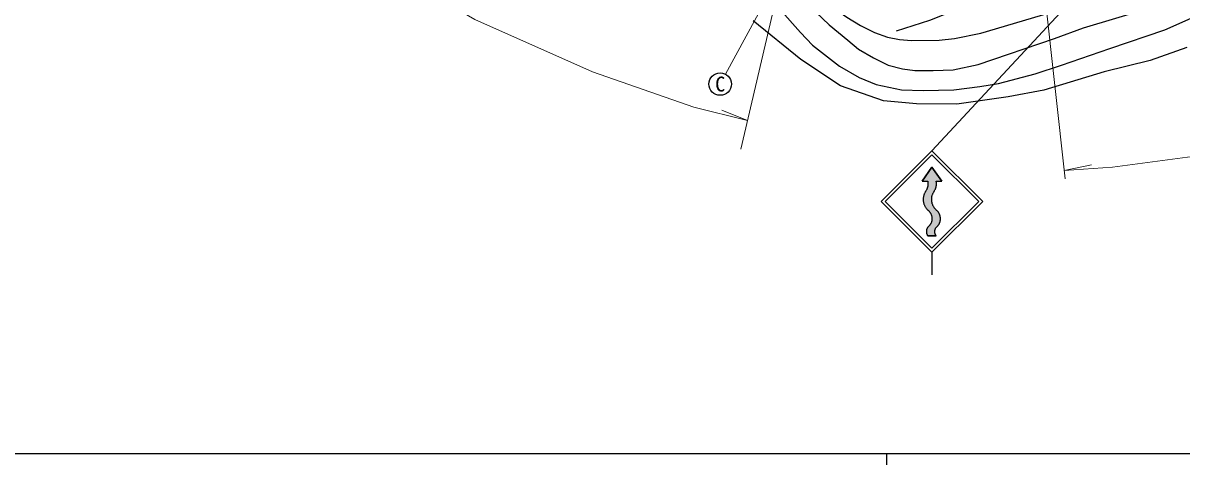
# Model space of a CAD drawing. Units: millimetres at full size, sheet at 1:1000; details may follow other scales. Extents: x 40000 to 680000, y 20000 to 380000.
# Drawn here: x 91446 to 194202, y 204000 to 243210 of the extents above; entities that cross this region are included whole.
import ezdxf
from ezdxf.enums import TextEntityAlignment as Align

# ---------------------------------------------------------------- set-up
doc = ezdxf.new("R2010")
doc.units = ezdxf.units.MM
doc.header["$LTSCALE"] = 1000
for name, color, linetype, lineweight in [('M-BGD', 7, 'Continuous', 25), ('M-STR-HTXT', 7, 'Continuous', 13), ('M-STR-STRC', 7, 'Continuous', 25), ('M-TTL-BAND', 7, 'Continuous', 25)]:
    doc.layers.add(name, color=color, linetype=linetype, lineweight=lineweight)
doc.styles.add('ＭＳ ゴシック', font='')
doc.styles.get('ＭＳ ゴシック').set_extended_font_data('MS Gothic')

msp = doc.modelspace()

# ---------------------------------------------------------------- hatches: boundary and pattern name
at = {"layer": 'M-STR-STRC'}
msp.add_hatch(color=256, dxfattribs=at).paths.add_polyline_path([(172017, 227534), (172017, 227585), (172019, 227637), (172023, 227688), (172029, 227739), (172036, 227789), (172046, 227840), (172058, 227889), (172072, 227939), (172088, 227988), (172106, 228036), (172125, 228083), (172146, 228130), (172170, 228175), (172195, 228220), (172221, 228264), (172232, 228280), (172258, 228320), (172282, 228360), (172304, 228401), (172325, 228443), (172345, 228486), (172362, 228529), (172378, 228573), (172392, 228618), (172405, 228663), (172415, 228709), (172424, 228755), (172431, 228801), (172436, 228848), (172439, 228895), (172441, 228941), (172440, 228988), (172438, 229035), (172434, 229082), (172428, 229128), (172420, 229175), (172419, 229180), (172919, 229180), (172044, 230430), (171169, 229180), (171669, 229180), (171677, 229134), (171684, 229087), (171688, 229040), (171690, 228994), (171691, 228947), (171690, 228900), (171687, 228853), (171682, 228807), (171675, 228760), (171666, 228714), (171656, 228668), (171644, 228623), (171630, 228578), (171614, 228534), (171597, 228491), (171578, 228448), (171557, 228406), (171535, 228364), (171511, 228324), (171485, 228285), (171482, 228280), (171455, 228237), (171429, 228193), (171405, 228147), (171383, 228101), (171363, 228054), (171344, 228006), (171328, 227957), (171313, 227908), (171301, 227859), (171290, 227808), (171281, 227758), (171275, 227707), (171270, 227656), (171267, 227605), (171267, 227554), (171268, 227502), (171271, 227451), (171277, 227400), (171284, 227349), (171293, 227299), (171305, 227249), (171318, 227200), (171333, 227151), (171350, 227102), (171369, 227055), (171390, 227008), (171413, 226962), (171437, 226917), (171463, 226873), (171491, 226830), (171521, 226788), (171552, 226747), (171585, 226708), (171619, 226670), (171655, 226633), (171669, 226619), (171699, 226595), (171727, 226570), (171755, 226544), (171782, 226517), (171807, 226489), (171831, 226461), (171854, 226431), (171876, 226400), (171897, 226368), (171917, 226336), (171935, 226303), (171952, 226269), (171967, 226235), (171981, 226200), (171994, 226164), (172005, 226128), (172015, 226092), (172024, 226055), (172031, 226018), (172037, 225980), (172041, 225943), (172043, 225905), (172045, 225867), (172044, 225830), (172042, 225792), (172039, 225754), (172034, 225717), (172028, 225679), (172020, 225642), (172011, 225606), (172001, 225569), (171989, 225534), (171975, 225498), (171961, 225464), (171945, 225429), (171927, 225396), (171908, 225363), (171888, 225331), (171867, 225300), (171845, 225269), (171821, 225240), (171796, 225211), (171770, 225184), (171744, 225157), (171716, 225132), (171687, 225108), (171669, 225094), (171655, 225073), (171641, 225052), (171628, 225030), (171616, 225007), (171605, 224984), (171595, 224961), (171586, 224937), (171577, 224913), (171570, 224889), (171564, 224864), (171558, 224839), (171554, 224814), (171550, 224789), (171548, 224763), (171546, 224738), (171546, 224712), (171546, 224687), (171548, 224661), (171550, 224636), (171554, 224611), (171558, 224586), (171564, 224561), (171570, 224536), (171578, 224512), (171586, 224488), (171595, 224464), (171606, 224441), (171617, 224418), (171629, 224395), (171642, 224373), (171656, 224352), (171669, 224332), (172420, 224332), (172398, 224361), (172373, 224403), (172351, 224446), (172332, 224491), (172318, 224537), (172306, 224584), (172299, 224632), (172295, 224681), (172295, 224729), (172299, 224778), (172307, 224826), (172318, 224873), (172333, 224919), (172352, 224964), (172374, 225007), (172400, 225048), (172420, 225076), (172450, 225100), (172478, 225126), (172506, 225153), (172533, 225180), (172559, 225209), (172583, 225239), (172606, 225270), (172629, 225301), (172649, 225334), (172669, 225367), (172687, 225401), (172704, 225435), (172719, 225471), (172733, 225507), (172746, 225543), (172757, 225580), (172767, 225617), (172775, 225655), (172782, 225693), (172788, 225731), (172791, 225769), (172794, 225808), (172795, 225846), (172794, 225885), (172792, 225923), (172788, 225961), (172783, 226000), (172776, 226038), (172768, 226075), (172758, 226113), (172747, 226149), (172734, 226186), (172720, 226222), (172705, 226257), (172688, 226292), (172670, 226326), (172651, 226359), (172630, 226392), (172608, 226423), (172585, 226454), (172560, 226484), (172535, 226513), (172508, 226540), (172480, 226567), (172451, 226593), (172422, 226617), (172419, 226620), (172382, 226656), (172348, 226693), (172314, 226732), (172282, 226772), (172252, 226814), (172224, 226856), (172197, 226900), (172172, 226945), (172148, 226990), (172127, 227037), (172107, 227084), (172089, 227132), (172073, 227181), (172059, 227230), (172047, 227280), (172037, 227330), (172029, 227381), (172023, 227432), (172019, 227483)])

# ---------------------------------------------------------------- linework, layer by layer
at = {"layer": 'M-BGD'}
for points in [[(102183, 273857), (106943, 273084), (109863, 272395), (115200, 270392), (117323, 269369), (119629, 268040), (121469, 266784), (123411, 265386), (125470, 263813), (126685, 262771), (130828, 259366), (133739, 257146), (136254, 255419), (138366, 254090), (141907, 252391), (144558, 251421), (148315, 250185), (151048, 249046), (155140, 246964), (158529, 244491), (160379, 242369), (161460, 241242)], [(153248, 252516), (155308, 251218), (159122, 248088), (163138, 244684), (164502, 243747), (165691, 242993), (166957, 242387), (168103, 241967), (169152, 241772), (170232, 241681), (172686, 241689), (174055, 241834), (176372, 242334), (182458, 244137), (193198, 247392), (195763, 248366), (197380, 249261), (199744, 250991), (202733, 254062)], [(195564, 253429), (192650, 251563), (191298, 250708), (189632, 250092), (188655, 249793), (187212, 249458), (184854, 248811), (183073, 248219), (179419, 246661), (176606, 245365), (171814, 243449), (168870, 242492)], [(161148, 244736), (162919, 243061), (164580, 241694), (165532, 240901), (166867, 240128), (168166, 239494), (169436, 239154), (170528, 238999), (172162, 238999), (173933, 239073), (176141, 239550), (182901, 241852), (185477, 242808), (194079, 245385)], [(161460, 241242), (163850, 239405), (165576, 238374), (167101, 237752), (169330, 237293), (171276, 237233), (173976, 237294), (176280, 237587), (177948, 237863), (181204, 238725), (183538, 239476), (187812, 240963), (192708, 242604), (195302, 243772)], [(194637, 241042), (191382, 239890), (187306, 238883), (181969, 237263), (178808, 236659), (174251, 236009), (170658, 236046), (167744, 236328), (163921, 237637), (160418, 239970), (156178, 243427)]]:
    msp.add_lwpolyline(points, dxfattribs=at)
at = {"layer": 'M-STR-HTXT'}
for p, q in [((162570, 255055), (153739, 238684)), ((160363, 254672), (155096, 232014)), ((193253, 254746), (172045, 231881)), ((181252, 252973), (183860, 229384)), ((155692, 234578), (153411, 235487)), ((183778, 230127), (186181, 230630))]:
    msp.add_line(p, q, dxfattribs=at)
for points in [[(90739, 279918), (93888, 275817), (100751, 267658), (111941, 257356), (122309, 248891), (131511, 243530), (141936, 238883), (150937, 235740), (155692, 234578)], [(183778, 230127), (188058, 230413), (195579, 231417), (274280, 245809), (283199, 247614)]]:
    msp.add_lwpolyline(points, dxfattribs=at)
at = {"layer": 'M-STR-STRC'}
for p, q in [((167545, 227381), (172045, 231881)), ((167899, 227381), (172045, 231528)), ((176546, 227381), (172045, 231881)), ((176192, 227381), (172045, 231528)), ((171169, 229180), (172044, 230430)), ((172044, 230430), (172919, 229180)), ((171169, 229180), (171669, 229180)), ((172419, 229180), (172919, 229180)), ((167545, 227381), (172045, 222881)), ((167899, 227381), (172045, 223234)), ((172045, 223234), (176192, 227381)), ((172046, 222881), (176546, 227381)), ((172420, 224332), (171669, 224332)), ((172045, 222881), (172045, 220881))]:
    msp.add_line(p, q, dxfattribs=at)
msp.add_lwpolyline([(172044, 230430), (171169, 229180), (171669, 229180), (171677, 229134), (171684, 229087), (171688, 229040), (171690, 228994), (171691, 228947), (171690, 228900), (171687, 228853), (171682, 228807), (171675, 228760), (171666, 228714), (171656, 228668), (171644, 228623), (171630, 228578), (171614, 228534), (171597, 228491), (171578, 228448), (171557, 228406), (171535, 228364), (171511, 228324), (171485, 228285), (171482, 228280), (171455, 228237), (171429, 228193), (171405, 228147), (171383, 228101), (171363, 228054), (171344, 228006), (171328, 227957), (171313, 227908), (171301, 227859), (171290, 227808), (171281, 227758), (171275, 227707), (171270, 227656), (171267, 227605), (171267, 227554), (171268, 227502), (171271, 227451), (171277, 227400), (171284, 227349), (171293, 227299), (171305, 227249), (171318, 227200), (171333, 227151), (171350, 227102), (171369, 227055), (171390, 227008), (171413, 226962), (171437, 226917), (171463, 226873), (171491, 226830), (171521, 226788), (171552, 226747), (171585, 226708), (171619, 226670), (171655, 226633), (171669, 226619), (171699, 226595), (171727, 226570), (171755, 226544), (171782, 226517), (171807, 226489), (171831, 226461), (171854, 226431), (171876, 226400), (171897, 226368), (171917, 226336), (171935, 226303), (171952, 226269), (171967, 226235), (171981, 226200), (171994, 226164), (172005, 226128), (172015, 226092), (172024, 226055), (172031, 226018), (172037, 225980), (172041, 225943), (172043, 225905), (172045, 225867), (172044, 225830), (172042, 225792), (172039, 225754), (172034, 225717), (172028, 225679), (172020, 225642), (172011, 225606), (172001, 225569), (171989, 225534), (171975, 225498), (171961, 225464), (171945, 225429), (171927, 225396), (171908, 225363), (171888, 225331), (171867, 225300), (171845, 225269), (171821, 225240), (171796, 225211), (171770, 225184), (171744, 225157), (171716, 225132), (171687, 225108), (171669, 225094), (171655, 225073), (171641, 225052), (171628, 225030), (171616, 225007), (171605, 224984), (171595, 224961), (171586, 224937), (171577, 224913), (171570, 224889), (171564, 224864), (171558, 224839), (171554, 224814), (171550, 224789), (171548, 224763), (171546, 224738), (171546, 224712), (171546, 224687), (171548, 224661), (171550, 224636), (171554, 224611), (171558, 224586), (171564, 224561), (171570, 224536), (171578, 224512), (171586, 224488), (171595, 224464), (171606, 224441), (171617, 224418), (171629, 224395), (171642, 224373), (171656, 224352), (171669, 224332), (172420, 224332), (172405, 224351), (172392, 224372), (172379, 224392), (172367, 224414), (172356, 224435), (172346, 224457), (172337, 224480), (172329, 224503), (172321, 224526), (172315, 224549), (172309, 224573), (172304, 224596), (172301, 224620), (172298, 224644), (172296, 224669), (172295, 224693), (172295, 224717), (172296, 224741), (172298, 224766), (172301, 224790), (172305, 224814), (172310, 224837), (172315, 224861), (172322, 224884), (172330, 224907), (172338, 224930), (172347, 224953), (172358, 224975), (172369, 224996), (172381, 225017), (172393, 225038), (172407, 225058), (172420, 225076), (172450, 225100), (172478, 225126), (172506, 225153), (172533, 225180), (172559, 225209), (172583, 225239), (172606, 225270), (172629, 225301), (172649, 225334), (172669, 225367), (172687, 225401), (172704, 225435), (172719, 225471), (172733, 225507), (172746, 225543), (172757, 225580), (172767, 225617), (172775, 225655), (172782, 225693), (172788, 225731), (172791, 225769), (172794, 225808), (172795, 225846), (172794, 225885), (172792, 225923), (172788, 225961), (172783, 226000), (172776, 226038), (172768, 226075), (172758, 226113), (172747, 226149), (172734, 226186), (172720, 226222), (172705, 226257), (172688, 226292), (172670, 226326), (172651, 226359), (172630, 226392), (172608, 226423), (172585, 226454), (172560, 226484), (172535, 226513), (172508, 226540), (172480, 226567), (172451, 226593), (172422, 226617), (172419, 226620), (172382, 226656), (172348, 226693), (172314, 226732), (172282, 226772), (172252, 226814), (172224, 226856), (172197, 226900), (172172, 226945), (172148, 226990), (172127, 227037), (172107, 227084), (172089, 227132), (172073, 227181), (172059, 227230), (172047, 227280), (172037, 227330), (172029, 227381), (172023, 227432), (172019, 227483), (172017, 227534), (172017, 227585), (172019, 227637), (172023, 227688), (172029, 227739), (172036, 227789), (172046, 227840), (172058, 227889), (172072, 227939), (172088, 227988), (172106, 228036), (172125, 228083), (172146, 228130), (172170, 228175), (172195, 228220), (172221, 228264), (172232, 228280), (172258, 228320), (172282, 228360), (172304, 228401), (172325, 228443), (172345, 228486), (172362, 228529), (172378, 228573), (172392, 228618), (172405, 228663), (172415, 228709), (172424, 228755), (172431, 228801), (172436, 228848), (172439, 228895), (172441, 228941), (172440, 228988), (172438, 229035), (172434, 229082), (172428, 229128), (172420, 229175), (172419, 229180), (172919, 229180)], close=True, dxfattribs=at)
msp.add_circle((153264, 237804), 1000, dxfattribs=at)
at = {"layer": 'M-TTL-BAND'}
for p, q in [((40000, 205000), (579000, 205000)), ((168000, 205000), (168000, 204000))]:
    msp.add_line(p, q, dxfattribs=at)

# ---------------------------------------------------------------- texts
at = {"layer": 'M-STR-STRC', "style": 'ＭＳ ゴシック'}
msp.add_text('C', height=1320, dxfattribs=at).set_placement((153264, 237804), align=Align.MIDDLE_CENTER)

doc.saveas('drawing.dxf')
